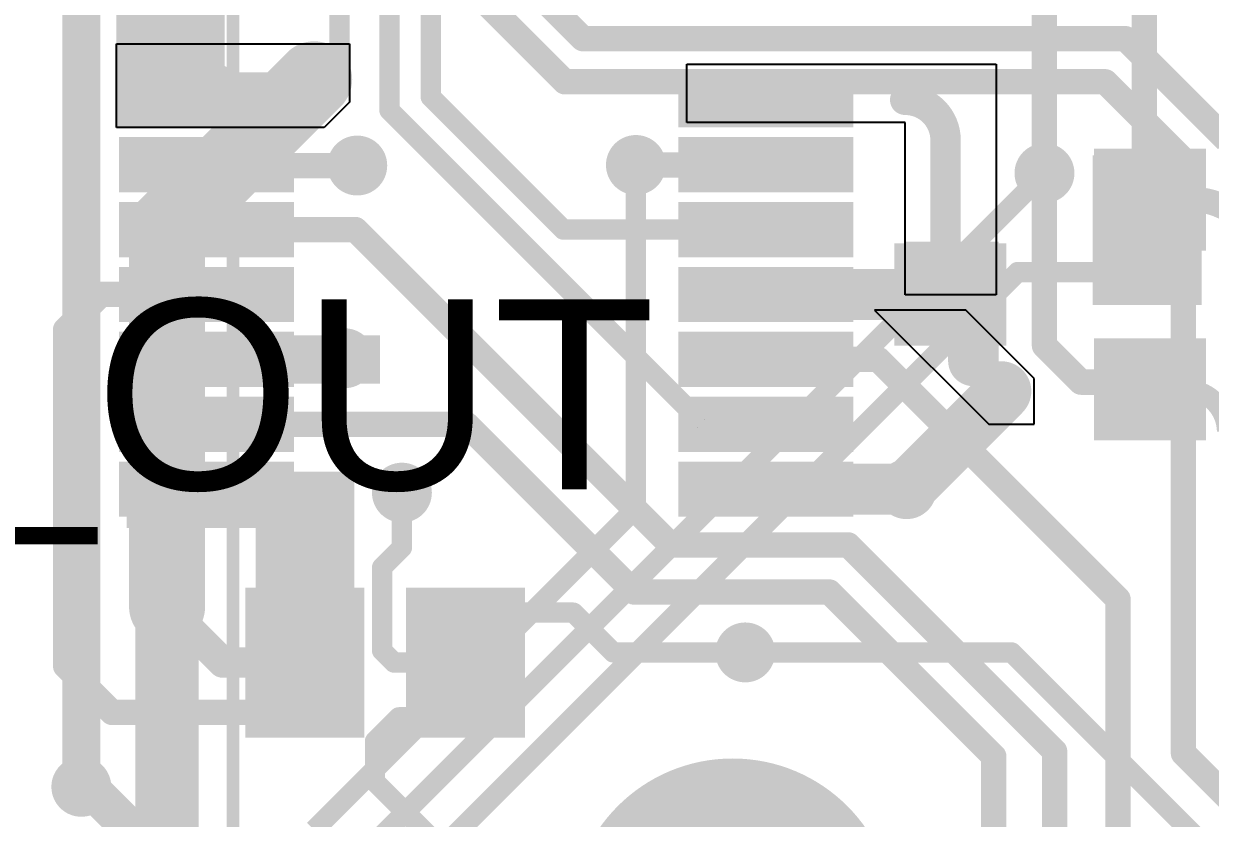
# Model space of a CAD drawing. Header units: millimetres. Extents: x -35.7 to 35.7, y -3.2 to 68.2.
# Drawn here: x -25.9 to -14.01, y 19.8 to 27.76 of the extents above; entities that cross this region are included whole.
import ezdxf

# ---------------------------------------------------------------- set-up
doc = ezdxf.new("R2010")
doc.units = ezdxf.units.MM
for name, color, linetype in [('BottomLayer', 5, 'Continuous'), ('BottomPaste', 16, 'Continuous'), ('BottomSolder', 6, 'Continuous'), ('Mechanical2', 216, 'Continuous'), ('PadHoleLayer', 156, 'Continuous'), ('TopLayer', 1, 'Continuous'), ('TopOverlay', 2, 'Continuous'), ('TopSolder', 216, 'Continuous'), ('ViaHoleLayer', 16, 'Continuous')]:
    doc.layers.add(name, color=color, linetype=linetype)
doc.styles.add('Arial', font='', dxfattribs={"height": 0.2})
doc.styles.get('Arial').set_extended_font_data('Arial')

# ---------------------------------------------------------------- blocks, each defined once
blk = doc.blocks.new('SOT_666_B_6')
at = {"layer": 'BottomLayer'}
for points in [[(-1.29999994, 0.6499986999999999), (-0.30999938, 0.6499986999999999), (-0.30999938, 0.3499993), (-1.29999994, 0.3499993)], [(0.30999938, 0.6499986999999999), (1.29999994, 0.6499986999999999), (1.29999994, 0.3499993), (0.30999938, 0.3499993)], [(-1.29999994, 0.14999716), (-0.30999938, 0.14999716), (-0.30999938, -0.15000224), (-1.29999994, -0.15000224)], [(0.30999938, 0.1499997), (1.29999994, 0.1499997), (1.29999994, -0.1499997), (0.30999938, -0.1499997)], [(-1.29999994, -0.35000184), (-0.30999938, -0.35000184), (-0.30999938, -0.65000124), (-1.29999994, -0.65000124)], [(0.30999938, -0.35000184), (1.29999994, -0.35000184), (1.29999994, -0.65000124), (0.30999938, -0.65000124)]]:
    blk.add_hatch(color=5, dxfattribs=at).paths.add_polyline_path(points)
at = {"layer": 'BottomPaste'}
for points in [[(-1.29999994, 0.6499986999999999), (-0.30999938, 0.6499986999999999), (-0.30999938, 0.3499993), (-1.29999994, 0.3499993)], [(0.30999938, 0.6499986999999999), (1.29999994, 0.6499986999999999), (1.29999994, 0.3499993), (0.30999938, 0.3499993)], [(-1.29999994, 0.14999716), (-0.30999938, 0.14999716), (-0.30999938, -0.15000224), (-1.29999994, -0.15000224)], [(0.30999938, 0.1499997), (1.29999994, 0.1499997), (1.29999994, -0.1499997), (0.30999938, -0.1499997)], [(-1.29999994, -0.35000184), (-0.30999938, -0.35000184), (-0.30999938, -0.65000124), (-1.29999994, -0.65000124)], [(0.30999938, -0.35000184), (1.29999994, -0.35000184), (1.29999994, -0.65000124), (0.30999938, -0.65000124)]]:
    blk.add_hatch(color=16, dxfattribs=at).paths.add_polyline_path(points)
at = {"layer": 'BottomSolder'}
for points in [[(-1.40159994, 0.7515987), (-0.20839938, 0.7515987), (-0.20839938, 0.2483993), (-1.40159994, 0.2483993)], [(0.20839938, 0.7515987), (1.40159994, 0.7515987), (1.40159994, 0.2483993), (0.20839938, 0.2483993)], [(-1.40159994, 0.25159716), (-0.20839938, 0.25159716), (-0.20839938, -0.25160224), (-1.40159994, -0.25160224)], [(0.20839938, 0.2515997), (1.40159994, 0.2515997), (1.40159994, -0.2515997), (0.20839938, -0.2515997)], [(-1.40159994, -0.24840184), (-0.20839938, -0.24840184), (-0.20839938, -0.75160124), (-1.40159994, -0.75160124)], [(0.20839938, -0.24840184), (1.40159994, -0.24840184), (1.40159994, -0.75160124), (0.20839938, -0.75160124)]]:
    blk.add_hatch(color=6, dxfattribs=at).paths.add_polyline_path(points)
blk = doc.blocks.new('SN74LVTH125PWR_B_22')
at = {"layer": 'BottomLayer'}
for points in [[(-3.57499666, 2.12499829), (-2.02499722, 2.12499829), (-2.02499722, 1.77499899), (-3.57499666, 1.77499899)], [(2.0250023, 2.12499829), (3.575001739999999, 2.12499829), (3.575001739999999, 1.77499899), (2.0250023, 1.77499899)], [(-3.57499666, 1.47499959), (-2.02499722, 1.47499959), (-2.02499722, 1.12500029), (-3.57499666, 1.12500029)], [(2.0250023, 1.47499705), (3.575001739999999, 1.47499705), (3.575001739999999, 1.12499775), (2.0250023, 1.12499775)], [(-3.57499666, 0.82499835), (-2.02499722, 0.82499835), (-2.02499722, 0.4749990499999999), (-3.57499666, 0.4749990499999999)], [(2.0250023, 0.82499835), (3.575001739999999, 0.82499835), (3.575001739999999, 0.4749990499999999), (2.0250023, 0.4749990499999999)], [(-3.57499666, 0.17499965), (-2.02499722, 0.17499965), (-2.02499722, -0.17499965), (-3.57499666, -0.17499965)], [(2.0250023, 0.17499711), (3.575001739999999, 0.17499711), (3.575001739999999, -0.17500219), (2.0250023, -0.17500219)], [(-3.57499666, -0.47500159), (-2.02499722, -0.47500159), (-2.02499722, -0.8250008899999999), (-3.57499666, -0.8250008899999999)], [(2.0250023, -0.47500159), (3.575001739999999, -0.47500159), (3.575001739999999, -0.8250008899999999), (2.0250023, -0.8250008899999999)], [(-3.57499666, -1.12500029), (-2.02499722, -1.12500029), (-2.02499722, -1.47499959), (-3.57499666, -1.47499959)], [(2.0250023, -1.12500283), (3.575001739999999, -1.12500283), (3.575001739999999, -1.47500213), (2.0250023, -1.47500213)], [(-3.57499666, -1.77500153), (-2.02499722, -1.77500153), (-2.02499722, -2.12500083), (-3.57499666, -2.12500083)], [(2.0250023, -1.77500153), (3.575001739999999, -1.77500153), (3.575001739999999, -2.12500083), (2.0250023, -2.12500083)]]:
    blk.add_hatch(color=5, dxfattribs=at).paths.add_polyline_path(points)
at = {"layer": 'BottomPaste'}
for points in [[(-3.57499666, 2.12499829), (-2.02499722, 2.12499829), (-2.02499722, 1.77499899), (-3.57499666, 1.77499899)], [(2.0250023, 2.12499829), (3.575001739999999, 2.12499829), (3.575001739999999, 1.77499899), (2.0250023, 1.77499899)], [(-3.57499666, 1.47499959), (-2.02499722, 1.47499959), (-2.02499722, 1.12500029), (-3.57499666, 1.12500029)], [(2.0250023, 1.47499705), (3.575001739999999, 1.47499705), (3.575001739999999, 1.12499775), (2.0250023, 1.12499775)], [(-3.57499666, 0.82499835), (-2.02499722, 0.82499835), (-2.02499722, 0.4749990499999999), (-3.57499666, 0.4749990499999999)], [(2.0250023, 0.82499835), (3.575001739999999, 0.82499835), (3.575001739999999, 0.4749990499999999), (2.0250023, 0.4749990499999999)], [(-3.57499666, 0.17499965), (-2.02499722, 0.17499965), (-2.02499722, -0.17499965), (-3.57499666, -0.17499965)], [(2.0250023, 0.17499711), (3.575001739999999, 0.17499711), (3.575001739999999, -0.17500219), (2.0250023, -0.17500219)], [(-3.57499666, -0.47500159), (-2.02499722, -0.47500159), (-2.02499722, -0.8250008899999999), (-3.57499666, -0.8250008899999999)], [(2.0250023, -0.47500159), (3.575001739999999, -0.47500159), (3.575001739999999, -0.8250008899999999), (2.0250023, -0.8250008899999999)], [(-3.57499666, -1.12500029), (-2.02499722, -1.12500029), (-2.02499722, -1.47499959), (-3.57499666, -1.47499959)], [(2.0250023, -1.12500283), (3.575001739999999, -1.12500283), (3.575001739999999, -1.47500213), (2.0250023, -1.47500213)], [(-3.57499666, -1.77500153), (-2.02499722, -1.77500153), (-2.02499722, -2.12500083), (-3.57499666, -2.12500083)], [(2.0250023, -1.77500153), (3.575001739999999, -1.77500153), (3.575001739999999, -2.12500083), (2.0250023, -2.12500083)]]:
    blk.add_hatch(color=16, dxfattribs=at).paths.add_polyline_path(points)
at = {"layer": 'BottomSolder'}
for points in [[(-3.67659666, 2.22659829), (-1.92339722, 2.22659829), (-1.92339722, 1.67339899), (-3.67659666, 1.67339899)], [(1.9234023, 2.22659829), (3.67660174, 2.22659829), (3.67660174, 1.67339899), (1.9234023, 1.67339899)], [(-3.67659666, 1.57659959), (-1.92339722, 1.57659959), (-1.92339722, 1.02340029), (-3.67659666, 1.02340029)], [(1.9234023, 1.57659705), (3.67660174, 1.57659705), (3.67660174, 1.02339775), (1.9234023, 1.02339775)], [(-3.67659666, 0.9265983499999999), (-1.92339722, 0.9265983499999999), (-1.92339722, 0.37339905), (-3.67659666, 0.37339905)], [(1.9234023, 0.9265983499999999), (3.67660174, 0.9265983499999999), (3.67660174, 0.37339905), (1.9234023, 0.37339905)], [(-3.67659666, 0.27659965), (-1.92339722, 0.27659965), (-1.92339722, -0.27659965), (-3.67659666, -0.27659965)], [(1.9234023, 0.27659711), (3.67660174, 0.27659711), (3.67660174, -0.27660219), (1.9234023, -0.27660219)], [(-3.67659666, -0.3734015899999999), (-1.92339722, -0.3734015899999999), (-1.92339722, -0.92660089), (-3.67659666, -0.92660089)], [(1.9234023, -0.3734015899999999), (3.67660174, -0.3734015899999999), (3.67660174, -0.92660089), (1.9234023, -0.92660089)], [(-3.67659666, -1.02340029), (-1.92339722, -1.02340029), (-1.92339722, -1.57659959), (-3.67659666, -1.57659959)], [(1.9234023, -1.02340283), (3.67660174, -1.02340283), (3.67660174, -1.57660213), (1.9234023, -1.57660213)], [(-3.67659666, -1.67340153), (-1.92339722, -1.67340153), (-1.92339722, -2.22660083), (-3.67659666, -2.22660083)], [(1.9234023, -1.67340153), (3.67660174, -1.67340153), (3.67660174, -2.22660083), (1.9234023, -2.22660083)]]:
    blk.add_hatch(color=6, dxfattribs=at).paths.add_polyline_path(points)
blk = doc.blocks.new('SOT_23_B_23')
at = {"layer": 'BottomLayer'}
for points in [[(-1.36000109, 1.46000089), (-0.54000019, 1.46000089), (-0.54000019, 0.54000019), (-1.36000109, 0.54000019)], [(0.54000019, 1.46000089), (1.36000109, 1.46000089), (1.36000109, 0.54000019), (0.54000019, 0.54000019)], [(-0.41000045, -0.54000019), (0.41000045, -0.54000019), (0.41000045, -1.46000089), (-0.41000045, -1.46000089)]]:
    blk.add_hatch(color=5, dxfattribs=at).paths.add_polyline_path(points)
at = {"layer": 'BottomPaste'}
for points in [[(-1.36000109, 1.46000089), (-0.54000019, 1.46000089), (-0.54000019, 0.54000019), (-1.36000109, 0.54000019)], [(0.54000019, 1.46000089), (1.36000109, 1.46000089), (1.36000109, 0.54000019), (0.54000019, 0.54000019)], [(-0.41000045, -0.54000019), (0.41000045, -0.54000019), (0.41000045, -1.46000089), (-0.41000045, -1.46000089)]]:
    blk.add_hatch(color=16, dxfattribs=at).paths.add_polyline_path(points)
at = {"layer": 'BottomSolder'}
for points in [[(-1.46160109, 1.56160089), (-0.43840019, 1.56160089), (-0.43840019, 0.43840019), (-1.46160109, 0.43840019)], [(0.43840019, 1.56160089), (1.46160109, 1.56160089), (1.46160109, 0.43840019), (0.43840019, 0.43840019)], [(-0.51160045, -0.43840019), (0.51160045, -0.43840019), (0.51160045, -1.56160089), (-0.51160045, -1.56160089)]]:
    blk.add_hatch(color=6, dxfattribs=at).paths.add_polyline_path(points)
blk = doc.blocks.new('0855115001_55')
at = {"layer": 'PadHoleLayer'}
h = blk.add_hatch(color=156, dxfattribs=at)
edge = h.paths.add_edge_path()
edge.add_arc((5.715, -4.444999999999999), 1.62500056, 0, 360)
at = {"layer": 'TopOverlay', "const_width": 0.127}
blk.add_lwpolyline([(7.6454, -9.448799999999999), (-7.670799999999999, -9.448799999999999)], dxfattribs=at)

msp = doc.modelspace()

# ---------------------------------------------------------------- hatches: boundary and pattern name
at = {"layer": 'BottomLayer'}
for points in [[(-23.88401624, 26.72299202), (-23.88401624, 28.65119746), (-24.9682, 28.65119746), (-24.9682, 26.72299202)], [(-15.1892, 24.9428), (-14.097, 24.9428), (-14.097, 26.4414), (-15.1892, 26.4414)], [(-17.0688, 24.638), (-16.129, 24.638), (-16.129, 25.5778), (-17.0688, 25.5778)], [(-24.8666, 24.1554), (-22.3266, 24.1554), (-22.3266, 24.638), (-24.8666, 24.638)], [(-24.8666, 22.7076), (-22.58580192, 22.7076), (-22.58580192, 23.2732072), (-24.8666, 23.2732072)], [(-23.5712, 21.71140184), (-22.58580192, 21.71140184), (-22.58580192, 23.2732072), (-23.5712, 23.2732072)], [(-20.97579498, 21.0114007), (-22.03978574, 21.0114007), (-22.03978574, 20.67560254), (-20.97579498, 20.67560254)]]:
    msp.add_hatch(color=5, dxfattribs=at).paths.add_polyline_path(points)
h = msp.add_hatch(color=5, dxfattribs=at)
edge = h.paths.add_edge_path()
edge.add_arc((-22.987, 27.2034), 0.2999994, 0, 360)
h = msp.add_hatch(color=5, dxfattribs=at)
edge = h.paths.add_edge_path()
edge.add_arc((-22.5552, 26.3398), 0.2999994, 0, 360)
h = msp.add_hatch(color=5, dxfattribs=at)
edge = h.paths.add_edge_path()
edge.add_arc((-19.76413116, 26.34527624), 0.2999994, 0, 360)
h = msp.add_hatch(color=5, dxfattribs=at)
edge = h.paths.add_edge_path()
edge.add_arc((-15.6718, 26.2636), 0.2999994, 0, 360)
h = msp.add_hatch(color=5, dxfattribs=at)
edge = h.paths.add_edge_path()
edge.add_arc((-14.8844, 25.273), 0.2999994, 0, 360)
h = msp.add_hatch(color=5, dxfattribs=at)
edge = h.paths.add_edge_path()
edge.add_arc((-22.6822, 24.4094), 0.2999994, 0, 360)
h = msp.add_hatch(color=5, dxfattribs=at)
edge = h.paths.add_edge_path()
edge.add_arc((-16.1036, 24.0792), 0.2999994, 0, 360)
h = msp.add_hatch(color=5, dxfattribs=at)
edge = h.paths.add_edge_path()
edge.add_arc((-22.10799998, 23.0632), 0.2999994, 0, 360)
h = msp.add_hatch(color=5, dxfattribs=at)
edge = h.paths.add_edge_path()
edge.add_arc((-17.05250336, 23.09820882), 0.2999994, 0, 360)
h = msp.add_hatch(color=5, dxfattribs=at)
edge = h.paths.add_edge_path()
edge.add_arc((-24.4602, 21.9202), 0.2999994, 0, 360)
h = msp.add_hatch(color=5, dxfattribs=at)
edge = h.paths.add_edge_path()
edge.add_arc((-18.669, 21.463), 0.2999994, 0, 360)
h = msp.add_hatch(color=5, dxfattribs=at)
edge = h.paths.add_edge_path()
edge.add_arc((-25.3189994, 20.1168), 0.2999994, 0, 360)
at = {"layer": 'BottomSolder'}
h = msp.add_hatch(color=6, dxfattribs=at)
edge = h.paths.add_edge_path()
edge.add_arc((-22.987, 27.2034), 0.1499997, 0, 360)
h = msp.add_hatch(color=6, dxfattribs=at)
edge = h.paths.add_edge_path()
edge.add_arc((-22.5552, 26.3398), 0.1499997, 0, 360)
h = msp.add_hatch(color=6, dxfattribs=at)
edge = h.paths.add_edge_path()
edge.add_arc((-19.76413116, 26.34527624), 0.1499997, 0, 360)
h = msp.add_hatch(color=6, dxfattribs=at)
edge = h.paths.add_edge_path()
edge.add_arc((-15.6718, 26.2636), 0.1499997, 0, 360)
h = msp.add_hatch(color=6, dxfattribs=at)
edge = h.paths.add_edge_path()
edge.add_arc((-14.8844, 25.273), 0.1499997, 0, 360)
h = msp.add_hatch(color=6, dxfattribs=at)
edge = h.paths.add_edge_path()
edge.add_arc((-22.6822, 24.4094), 0.1499997, 0, 360)
h = msp.add_hatch(color=6, dxfattribs=at)
edge = h.paths.add_edge_path()
edge.add_arc((-16.1036, 24.0792), 0.1499997, 0, 360)
h = msp.add_hatch(color=6, dxfattribs=at)
edge = h.paths.add_edge_path()
edge.add_arc((-22.10799998, 23.0632), 0.1499997, 0, 360)
h = msp.add_hatch(color=6, dxfattribs=at)
edge = h.paths.add_edge_path()
edge.add_arc((-17.05250336, 23.09820882), 0.1499997, 0, 360)
h = msp.add_hatch(color=6, dxfattribs=at)
edge = h.paths.add_edge_path()
edge.add_arc((-24.4602, 21.9202), 0.1499997, 0, 360)
h = msp.add_hatch(color=6, dxfattribs=at)
edge = h.paths.add_edge_path()
edge.add_arc((-18.669, 21.463), 0.1499997, 0, 360)
h = msp.add_hatch(color=6, dxfattribs=at)
edge = h.paths.add_edge_path()
edge.add_arc((-25.3189994, 20.1168), 0.1499997, 0, 360)
at = {"layer": 'TopLayer'}
h = msp.add_hatch(color=1, dxfattribs=at)
edge = h.paths.add_edge_path()
edge.add_arc((-22.987, 27.2034), 0.2999994, 0, 360)
h = msp.add_hatch(color=1, dxfattribs=at)
edge = h.paths.add_edge_path()
edge.add_arc((-22.5552, 26.3398), 0.2999994, 0, 360)
h = msp.add_hatch(color=1, dxfattribs=at)
edge = h.paths.add_edge_path()
edge.add_arc((-19.76413116, 26.34527624), 0.2999994, 0, 360)
h = msp.add_hatch(color=1, dxfattribs=at)
edge = h.paths.add_edge_path()
edge.add_arc((-15.6718, 26.2636), 0.2999994, 0, 360)
h = msp.add_hatch(color=1, dxfattribs=at)
edge = h.paths.add_edge_path()
edge.add_arc((-14.8844, 25.273), 0.2999994, 0, 360)
h = msp.add_hatch(color=1, dxfattribs=at)
edge = h.paths.add_edge_path()
edge.add_arc((-22.6822, 24.4094), 0.2999994, 0, 360)
h = msp.add_hatch(color=1, dxfattribs=at)
edge = h.paths.add_edge_path()
edge.add_arc((-16.1036, 24.0792), 0.2999994, 0, 360)
h = msp.add_hatch(color=1, dxfattribs=at)
edge = h.paths.add_edge_path()
edge.add_arc((-22.10799998, 23.0632), 0.2999994, 0, 360)
h = msp.add_hatch(color=1, dxfattribs=at)
edge = h.paths.add_edge_path()
edge.add_arc((-17.05250336, 23.09820882), 0.2999994, 0, 360)
h = msp.add_hatch(color=1, dxfattribs=at)
edge = h.paths.add_edge_path()
edge.add_arc((-24.4602, 21.9202), 0.2999994, 0, 360)
h = msp.add_hatch(color=1, dxfattribs=at)
edge = h.paths.add_edge_path()
edge.add_arc((-18.669, 21.463), 0.2999994, 0, 360)
h = msp.add_hatch(color=1, dxfattribs=at)
edge = h.paths.add_edge_path()
edge.add_arc((-25.3189994, 20.1168), 0.2999994, 0, 360)
at = {"layer": 'TopSolder'}
h = msp.add_hatch(color=216, dxfattribs=at)
edge = h.paths.add_edge_path()
edge.add_arc((-22.987, 27.2034), 0.1499997, 0, 360)
h = msp.add_hatch(color=216, dxfattribs=at)
edge = h.paths.add_edge_path()
edge.add_arc((-22.5552, 26.3398), 0.1499997, 0, 360)
h = msp.add_hatch(color=216, dxfattribs=at)
edge = h.paths.add_edge_path()
edge.add_arc((-19.76413116, 26.34527624), 0.1499997, 0, 360)
h = msp.add_hatch(color=216, dxfattribs=at)
edge = h.paths.add_edge_path()
edge.add_arc((-15.6718, 26.2636), 0.1499997, 0, 360)
h = msp.add_hatch(color=216, dxfattribs=at)
edge = h.paths.add_edge_path()
edge.add_arc((-14.8844, 25.273), 0.1499997, 0, 360)
h = msp.add_hatch(color=216, dxfattribs=at)
edge = h.paths.add_edge_path()
edge.add_arc((-22.6822, 24.4094), 0.1499997, 0, 360)
h = msp.add_hatch(color=216, dxfattribs=at)
edge = h.paths.add_edge_path()
edge.add_arc((-16.1036, 24.0792), 0.1499997, 0, 360)
h = msp.add_hatch(color=216, dxfattribs=at)
edge = h.paths.add_edge_path()
edge.add_arc((-22.10799998, 23.0632), 0.1499997, 0, 360)
h = msp.add_hatch(color=216, dxfattribs=at)
edge = h.paths.add_edge_path()
edge.add_arc((-17.05250336, 23.09820882), 0.1499997, 0, 360)
h = msp.add_hatch(color=216, dxfattribs=at)
edge = h.paths.add_edge_path()
edge.add_arc((-24.4602, 21.9202), 0.1499997, 0, 360)
h = msp.add_hatch(color=216, dxfattribs=at)
edge = h.paths.add_edge_path()
edge.add_arc((-18.669, 21.463), 0.1499997, 0, 360)
h = msp.add_hatch(color=216, dxfattribs=at)
edge = h.paths.add_edge_path()
edge.add_arc((-25.3189994, 20.1168), 0.1499997, 0, 360)
at = {"layer": 'ViaHoleLayer'}
h = msp.add_hatch(color=16, dxfattribs=at)
edge = h.paths.add_edge_path()
edge.add_arc((-22.987, 27.2034), 0.1499997, 0, 360)
h = msp.add_hatch(color=16, dxfattribs=at)
edge = h.paths.add_edge_path()
edge.add_arc((-22.5552, 26.3398), 0.1499997, 0, 360)
h = msp.add_hatch(color=16, dxfattribs=at)
edge = h.paths.add_edge_path()
edge.add_arc((-19.76413116, 26.34527624), 0.1499997, 0, 360)
h = msp.add_hatch(color=16, dxfattribs=at)
edge = h.paths.add_edge_path()
edge.add_arc((-15.6718, 26.2636), 0.1499997, 0, 360)
h = msp.add_hatch(color=16, dxfattribs=at)
edge = h.paths.add_edge_path()
edge.add_arc((-14.8844, 25.273), 0.1499997, 0, 360)
h = msp.add_hatch(color=16, dxfattribs=at)
edge = h.paths.add_edge_path()
edge.add_arc((-22.6822, 24.4094), 0.1499997, 0, 360)
h = msp.add_hatch(color=16, dxfattribs=at)
edge = h.paths.add_edge_path()
edge.add_arc((-16.1036, 24.0792), 0.1499997, 0, 360)
h = msp.add_hatch(color=16, dxfattribs=at)
edge = h.paths.add_edge_path()
edge.add_arc((-22.10799998, 23.0632), 0.1499997, 0, 360)
h = msp.add_hatch(color=16, dxfattribs=at)
edge = h.paths.add_edge_path()
edge.add_arc((-17.05250336, 23.09820882), 0.1499997, 0, 360)
h = msp.add_hatch(color=16, dxfattribs=at)
edge = h.paths.add_edge_path()
edge.add_arc((-24.4602, 21.9202), 0.1499997, 0, 360)
h = msp.add_hatch(color=16, dxfattribs=at)
edge = h.paths.add_edge_path()
edge.add_arc((-18.669, 21.463), 0.1499997, 0, 360)
h = msp.add_hatch(color=16, dxfattribs=at)
edge = h.paths.add_edge_path()
edge.add_arc((-25.3189994, 20.1168), 0.1499997, 0, 360)

# ---------------------------------------------------------------- linework, layer by layer
at = {"layer": 'BottomLayer'}
for p, q in [((-24.9682, 27.4574), (-24.9682, 27.559)), ((-24.9682, 27.559), (-22.6314, 27.559)), ((-24.9682, 26.7208), (-24.9682, 27.4574)), ((-22.6314, 27.559), (-22.6314, 26.9748)), ((-19.2532, 26.7716), (-19.2532, 27.3558)), ((-19.2532, 27.3558), (-16.1544, 27.3558)), ((-16.1544, 27.3558), (-16.1544, 25.04439746)), ((-22.6314, 26.9748), (-22.88540254, 26.72079746)), ((-17.0688, 26.7716), (-19.2532, 26.7716)), ((-17.0688, 25.04439746), (-17.0688, 26.7716)), ((-22.88540254, 26.72079746), (-24.9682, 26.7208)), ((-16.1544, 25.04439746), (-17.0688, 25.04439746)), ((-16.45919492, 24.89199746), (-17.37360254, 24.892)), ((-17.37360254, 24.892), (-16.23060254, 23.749)), ((-15.77340762, 24.2062), (-16.45919492, 24.89199746)), ((-15.7734, 23.749), (-15.77340762, 24.2062)), ((-16.23060254, 23.749), (-15.7734, 23.749))]:
    msp.add_line(p, q, dxfattribs=at)
for points, const_width in [([(-14.67099936, 26.0553581), (-14.67099936, 37.98899946)], 0.254), ([(-15.6718, 26.2636), (-15.6718, 36.11879999999999)], 0.254), ([(-21.8186, 27.0256), (-21.8186, 29.06556798)], 0.2032), ([(-22.733, 27.178), (-22.733, 28.37960034)], 0.2032), ([(-22.233001, 26.89391116), (-22.233001, 28.37960034)], 0.2032), ([(-23.99140744, 27.07080946), (-23.9858169, 27.0764)], 0.5588), ([(-24.06400826, 26.99820864), (-23.99140744, 27.07080946)], 0.3048), ([(-21.8186, 27.0256), (-20.4912087, 25.6982087)], 0.2032), ([(-22.233001, 26.89391116), (-19.10376418, 23.76467434)], 0.2032), ([(-16.6624, 25.4254), (-16.6624, 26.5938)], 0.3048), ([(-18.56201012, 26.39620832), (-18.5140092, 26.3482074)], 0.254), ([(-24.05559832, 26.3398), (-22.5552, 26.3398)], 0.254), ([(-19.7612, 26.34540832), (-18.56201012, 26.34540832)], 0.254), ([(-15.6718, 24.53565324), (-15.6718, 26.2636)], 0.254), ([(-14.67099936, 26.0553581), (-14.61384936, 25.9982081)], 0.254), ([(-14.7066, 25.90545746), (-14.61384936, 25.9982081)], 0.2032), ([(-14.61384936, 25.9982081), (-14.1872081, 25.9982081)], 0.254), ([(-14.7066, 25.273), (-14.7066, 25.90545746)], 0.2032), ([(-24.06400826, 25.6982087), (-22.57400616, 25.6982087)], 0.254), ([(-22.57400616, 25.6982087), (-19.41520628, 22.53940882)], 0.254), ([(-20.4912087, 25.6982087), (-18.4640093, 25.6982087)], 0.2032), ([(-16.6624, 25.4254), (-16.5989, 25.3619)], 0.2032), ([(-16.69284952, 25.12720654), (-16.63622022, 25.07057978)], 0.508), ([(-16.65859254, 25.04820746), (-16.63622022, 25.07057978)], 0.508), ([(-16.63622022, 25.07057978), (-16.5989, 25.1079)], 0.508), ([(-16.63622022, 25.07057978), (-16.61385044, 25.04820746)], 0.508), ([(-18.4640093, 25.04820746), (-16.65859254, 25.04820746)], 0.508), ([(-16.5989, 25.04820746), (-16.46300746, 25.04820746)], 0.508), ([(-16.46300746, 25.04820746), (-16.383, 24.9682)], 0.508), ([(-16.383, 24.38349454), (-16.383, 24.9682)], 0.508), ([(-25.4762, 24.69600598), (-25.12399598, 25.04821)], 0.254), ([(-25.12399598, 25.04821), (-24.06400826, 25.04821)], 0.254), ([(-25.4762, 21.32771452), (-25.4762, 24.69600598)], 0.254), ([(-15.6718, 24.53565324), (-15.30606032, 24.16991356)], 0.254), ([(-23.9268, 24.3967), (-23.92045, 24.40305)], 0.254), ([(-23.92045, 24.40305), (-22.67585, 24.40305)], 0.254), ([(-22.67585, 24.40305), (-22.6568, 24.384)], 0.254), ([(-22.6568, 24.384), (-22.5552, 24.384)], 0.254), ([(-22.5552, 24.384), (-22.5425, 24.3967)], 0.254), ([(-18.4640093, 24.39820876), (-17.33700622, 24.39820876)], 0.254), ([(-17.33700622, 24.39820876), (-14.9352, 21.99640254)], 0.254), ([(-16.1036, 24.0792), (-16.1036, 24.10409454)], 0.508), ([(-15.30606032, 24.16991356), (-14.6855561, 24.16991356)], 0.254), ([(-14.6855561, 24.16991356), (-14.63986404, 24.1242215)], 0.254), ([(-14.63986404, 24.1242215), (-14.61384936, 24.09820682)], 0.254), ([(-14.63986404, 24.1242215), (-14.2944215, 24.1242215)], 0.2032), ([(-14.2944215, 24.1242215), (-14.26840682, 24.09820682)], 0.2032), ([(-24.06400826, 23.74821006), (-21.46220752, 23.74821006)], 0.254), ([(-21.46220752, 23.74821006), (-19.78179686, 22.0677994)], 0.254), ([(-19.10376418, 23.76467434), (-19.1037083, 23.76461846)], 0.2032), ([(-19.0640081, 23.74820752), (-18.4640093, 23.74820752)], 0.2032), ([(-18.4640093, 23.09820882), (-17.05250336, 23.09820882)], 0.508), ([(-22.10799998, 22.51221304), (-22.10799998, 23.0632)], 0.2032), ([(-22.30639938, 22.31381364), (-22.10799998, 22.51221304)], 0.2032), ([(-19.41520628, 22.53940882), (-17.63720882, 22.53940882)], 0.254), ([(-17.63720882, 22.53940882), (-15.5702, 20.4724)], 0.254), ([(-22.30639938, 21.48043456), (-22.30639938, 22.31381364)], 0.2032), ([(-19.78179686, 22.0677994), (-17.8259994, 22.0677994)], 0.254), ([(-17.8259994, 22.0677994), (-16.1798, 20.4216)], 0.254), ([(-14.9352, 16.3751006), (-14.9352, 21.99640254)], 0.254), ([(-24.4602, 21.9202), (-23.9014, 21.3614)], 0.3048), ([(-21.47080034, 21.86140154), (-20.39007098, 21.86140154)], 0.2032), ([(-20.39007098, 21.86140154), (-19.99166944, 21.463)], 0.2032), ([(-23.9014, 21.3614), (-23.08079966, 21.3614)], 0.3048), ([(-22.30639938, 21.48043456), (-22.18736736, 21.36140254)], 0.2032), ([(-19.99166944, 21.463), (-18.669, 21.463)], 0.2032), ([(-25.4762, 21.32771452), (-25.00988648, 20.861401)], 0.254), ([(-22.18736736, 21.36140254), (-21.47080034, 21.36140254)], 0.2032), ([(-25.00988648, 20.861401), (-23.08079966, 20.861401)], 0.254), ([(-21.51920004, 20.8130013), (-21.47080034, 20.861401)], 0.2032), ([(-22.3774, 20.574), (-22.1383987, 20.8130013)], 0.2032), ([(-22.1383987, 20.8130013), (-21.51920004, 20.8130013)], 0.2032), ([(-22.3774, 20.16760254), (-22.3774, 20.574)], 0.2032), ([(-15.5702, 16.764), (-15.5702, 20.4724)], 0.254), ([(-16.1798, 17.2623988), (-16.1798, 20.4216)], 0.254), ([(-22.3774, 20.16760254), (-21.0614006, 18.85160314)], 0.2032), ([(-25.1381006, 20.0073006), (-24.3586, 19.2278)], 0.3809999999999999)]:
    msp.add_lwpolyline(points, dxfattribs=dict(at, const_width=const_width))
for points, const_width in [([(-24.13110744, 27.07080946, 1), (-23.85170744, 27.07080946, 1)], 0.2794), ([(-24.1255169, 27.0764, 1), (-23.8461169, 27.0764, 1)], 0.2794), ([(-24.06760744, 27.07080946, 1), (-23.91520744, 27.07080946, 1)], 0.1524), ([(-22.7838, 27.178, 1), (-22.6822, 27.178, 1)], 0.1016), ([(-24.14020826, 26.99820864, 1), (-23.98780826, 26.99820864, 1)], 0.1524), ([(-21.8694, 27.0256, 1), (-21.7678, 27.0256, 1)], 0.1016), ([(-21.8694, 27.0256, 1), (-21.7678, 27.0256, 1)], 0.1016), ([(-17.14300864, 26.99820864, 1), (-16.99060864, 26.99820864, 1)], 0.1524), ([(-22.283801, 26.89391116, 1), (-22.182201, 26.89391116, 1)], 0.1016), ([(-22.283801, 26.89391116, 1), (-22.182201, 26.89391116, 1)], 0.1016), ([(-16.7386, 26.5938, 1), (-16.5862, 26.5938, 1)], 0.1524), ([(-16.7386, 26.5938, 1), (-16.5862, 26.5938, 1)], 0.1524), ([(-18.62551012, 26.39620832, 1), (-18.49851012, 26.39620832, 1)], 0.127), ([(-24.11909832, 26.3398, 1), (-23.99209832, 26.3398, 1)], 0.127), ([(-22.6187, 26.3398, 1), (-22.4917, 26.3398, 1)], 0.127), ([(-19.8247, 26.34540832, 1), (-19.6977, 26.34540832, 1)], 0.127), ([(-18.62551012, 26.34540832, 1), (-18.49851012, 26.34540832, 1)], 0.127), ([(-18.5775092, 26.3482074, 1), (-18.4505092, 26.3482074, 1)], 0.127), ([(-15.7353, 26.2636, 1), (-15.6083, 26.2636, 1)], 0.127), ([(-15.7353, 26.2636, 1), (-15.6083, 26.2636, 1)], 0.127), ([(-14.73449936, 26.0553581, 1), (-14.60749936, 26.0553581, 1)], 0.127), ([(-14.73449936, 26.0553581, 1), (-14.60749936, 26.0553581, 1)], 0.127), ([(-14.67734936, 25.9982081, 1), (-14.55034936, 25.9982081, 1)], 0.127), ([(-14.67734936, 25.9982081, 1), (-14.55034936, 25.9982081, 1)], 0.127), ([(-14.66464936, 25.9982081, 1), (-14.56304936, 25.9982081, 1)], 0.1016), ([(-14.2507081, 25.9982081, 1), (-14.1237081, 25.9982081, 1)], 0.127), ([(-14.2507081, 25.9982081, 1), (-14.1237081, 25.9982081, 1)], 0.127), ([(-14.7574, 25.90545746, 1), (-14.6558, 25.90545746, 1)], 0.1016), ([(-14.7574, 25.90545746, 1), (-14.6558, 25.90545746, 1)], 0.1016), ([(-24.12750826, 25.6982087, 1), (-24.00050826, 25.6982087, 1)], 0.127), ([(-22.63750616, 25.6982087, 1), (-22.51050616, 25.6982087, 1)], 0.127), ([(-22.63750616, 25.6982087, 1), (-22.51050616, 25.6982087, 1)], 0.127), ([(-20.5420087, 25.6982087, 1), (-20.4404087, 25.6982087, 1)], 0.1016), ([(-20.5420087, 25.6982087, 1), (-20.4404087, 25.6982087, 1)], 0.1016), ([(-18.5148093, 25.6982087, 1), (-18.4132093, 25.6982087, 1)], 0.1016), ([(-16.7386, 25.4254, 1), (-16.5862, 25.4254, 1)], 0.1524), ([(-16.7132, 25.4254, 1), (-16.6116, 25.4254, 1)], 0.1016), ([(-16.6497, 25.3619, 1), (-16.5481, 25.3619, 1)], 0.1016), ([(-16.81984952, 25.12720654, 1), (-16.56584952, 25.12720654, 1)], 0.254), ([(-16.76322022, 25.07057978, 1), (-16.50922022, 25.07057978, 1)], 0.254), ([(-16.76322022, 25.07057978, 1), (-16.50922022, 25.07057978, 1)], 0.254), ([(-16.76322022, 25.07057978, 1), (-16.50922022, 25.07057978, 1)], 0.254), ([(-16.76322022, 25.07057978, 1), (-16.50922022, 25.07057978, 1)], 0.254), ([(-16.7259, 25.1079, 1), (-16.4719, 25.1079, 1)], 0.254), ([(-14.7574, 25.273, 1), (-14.6558, 25.273, 1)], 0.1016), ([(-18.5910093, 25.04820746, 1), (-18.3370093, 25.04820746, 1)], 0.254), ([(-16.78559254, 25.04820746, 1), (-16.53159254, 25.04820746, 1)], 0.254), ([(-16.78559254, 25.04820746, 1), (-16.53159254, 25.04820746, 1)], 0.254), ([(-16.74085044, 25.04820746, 1), (-16.48685044, 25.04820746, 1)], 0.254), ([(-16.7259, 25.04820746, 1), (-16.4719, 25.04820746, 1)], 0.254), ([(-16.59000746, 25.04820746, 1), (-16.33600746, 25.04820746, 1)], 0.254), ([(-16.59000746, 25.04820746, 1), (-16.33600746, 25.04820746, 1)], 0.254), ([(-16.51, 24.9682, 1), (-16.256, 24.9682, 1)], 0.254), ([(-16.51, 24.9682, 1), (-16.256, 24.9682, 1)], 0.254), ([(-25.18749598, 25.04821, 1), (-25.06049598, 25.04821, 1)], 0.127), ([(-25.18749598, 25.04821, 1), (-25.06049598, 25.04821, 1)], 0.127), ([(-24.12750826, 25.04821, 1), (-24.00050826, 25.04821, 1)], 0.127), ([(-25.5397, 24.69600598, 1), (-25.4127, 24.69600598, 1)], 0.127), ([(-25.5397, 24.69600598, 1), (-25.4127, 24.69600598, 1)], 0.127), ([(-16.51, 24.38349454, 1), (-16.256, 24.38349454, 1)], 0.254), ([(-15.7353, 24.53565324, 1), (-15.6083, 24.53565324, 1)], 0.127), ([(-15.7353, 24.53565324, 1), (-15.6083, 24.53565324, 1)], 0.127), ([(-23.9903, 24.3967, 1), (-23.8633, 24.3967, 1)], 0.127), ([(-23.98395, 24.40305, 1), (-23.85695, 24.40305, 1)], 0.127), ([(-23.98395, 24.40305, 1), (-23.85695, 24.40305, 1)], 0.127), ([(-22.73935, 24.40305, 1), (-22.61235, 24.40305, 1)], 0.127), ([(-22.73935, 24.40305, 1), (-22.61235, 24.40305, 1)], 0.127), ([(-22.7203, 24.384, 1), (-22.5933, 24.384, 1)], 0.127), ([(-22.7203, 24.384, 1), (-22.5933, 24.384, 1)], 0.127), ([(-22.6187, 24.384, 1), (-22.4917, 24.384, 1)], 0.127), ([(-22.6187, 24.384, 1), (-22.4917, 24.384, 1)], 0.127), ([(-22.606, 24.3967, 1), (-22.479, 24.3967, 1)], 0.127), ([(-18.5275093, 24.39820876, 1), (-18.4005093, 24.39820876, 1)], 0.127), ([(-17.40050622, 24.39820876, 1), (-17.27350622, 24.39820876, 1)], 0.127), ([(-17.40050622, 24.39820876, 1), (-17.27350622, 24.39820876, 1)], 0.127), ([(-16.2306, 24.10409454, 1), (-15.9766, 24.10409454, 1)], 0.254), ([(-16.2306, 24.0792, 1), (-15.9766, 24.0792, 1)], 0.254), ([(-15.36956032, 24.16991356, 1), (-15.24256032, 24.16991356, 1)], 0.127), ([(-15.36956032, 24.16991356, 1), (-15.24256032, 24.16991356, 1)], 0.127), ([(-14.7490561, 24.16991356, 1), (-14.6220561, 24.16991356, 1)], 0.127), ([(-14.7490561, 24.16991356, 1), (-14.6220561, 24.16991356, 1)], 0.127), ([(-14.70336404, 24.1242215, 1), (-14.57636404, 24.1242215, 1)], 0.127), ([(-14.70336404, 24.1242215, 1), (-14.57636404, 24.1242215, 1)], 0.127), ([(-14.69066404, 24.1242215, 1), (-14.58906404, 24.1242215, 1)], 0.1016), ([(-14.67734936, 24.09820682, 1), (-14.55034936, 24.09820682, 1)], 0.127), ([(-14.3452215, 24.1242215, 1), (-14.2436215, 24.1242215, 1)], 0.1016), ([(-14.3452215, 24.1242215, 1), (-14.2436215, 24.1242215, 1)], 0.1016), ([(-14.31920682, 24.09820682, 1), (-14.21760682, 24.09820682, 1)], 0.1016), ([(-14.31920682, 24.09820682, 1), (-14.21760682, 24.09820682, 1)], 0.1016), ([(-24.12750826, 23.74821006, 1), (-24.00050826, 23.74821006, 1)], 0.127), ([(-21.52570752, 23.74821006, 1), (-21.39870752, 23.74821006, 1)], 0.127), ([(-21.52570752, 23.74821006, 1), (-21.39870752, 23.74821006, 1)], 0.127), ([(-19.15456672, 23.76467434, 1), (-19.05296672, 23.76467434, 1)], 0.1016), ([(-19.15456418, 23.76467434, 1), (-19.05296418, 23.76467434, 1)], 0.1016), ([(-19.15456418, 23.76467434, 1), (-19.05296418, 23.76467434, 1)], 0.1016), ([(-19.1545083, 23.76461846, 1), (-19.0529083, 23.76461846, 1)], 0.1016), ([(-19.1545083, 23.76461846, 1), (-19.0529083, 23.76461846, 1)], 0.1016), ([(-19.1545083, 23.76461846, 1), (-19.0529083, 23.76461846, 1)], 0.1016), ([(-19.1148081, 23.74820752, 1), (-19.0132081, 23.74820752, 1)], 0.1016), ([(-19.1148081, 23.74820752, 1), (-19.0132081, 23.74820752, 1)], 0.1016), ([(-18.5148093, 23.74820752, 1), (-18.4132093, 23.74820752, 1)], 0.1016), ([(-18.5910093, 23.09820882, 1), (-18.3370093, 23.09820882, 1)], 0.254), ([(-17.17950336, 23.09820882, 1), (-16.92550336, 23.09820882, 1)], 0.254), ([(-22.15879998, 23.0632, 1), (-22.05719998, 23.0632, 1)], 0.1016), ([(-22.15879998, 22.51221304, 1), (-22.05719998, 22.51221304, 1)], 0.1016), ([(-22.15879998, 22.51221304, 1), (-22.05719998, 22.51221304, 1)], 0.1016), ([(-19.47870628, 22.53940882, 1), (-19.35170628, 22.53940882, 1)], 0.127), ([(-19.47870628, 22.53940882, 1), (-19.35170628, 22.53940882, 1)], 0.127), ([(-17.70070882, 22.53940882, 1), (-17.57370882, 22.53940882, 1)], 0.127), ([(-17.70070882, 22.53940882, 1), (-17.57370882, 22.53940882, 1)], 0.127), ([(-22.35719938, 22.31381364, 1), (-22.25559938, 22.31381364, 1)], 0.1016), ([(-22.35719938, 22.31381364, 1), (-22.25559938, 22.31381364, 1)], 0.1016), ([(-19.84529686, 22.0677994, 1), (-19.71829686, 22.0677994, 1)], 0.127), ([(-19.84529686, 22.0677994, 1), (-19.71829686, 22.0677994, 1)], 0.127), ([(-17.8894994, 22.0677994, 1), (-17.7624994, 22.0677994, 1)], 0.127), ([(-17.8894994, 22.0677994, 1), (-17.7624994, 22.0677994, 1)], 0.127), ([(-14.9987, 21.99640254, 1), (-14.8717, 21.99640254, 1)], 0.127), ([(-14.9987, 21.99640254, 1), (-14.8717, 21.99640254, 1)], 0.127), ([(-24.5364, 21.9202, 1), (-24.384, 21.9202, 1)], 0.1524), ([(-21.52160034, 21.86140154, 1), (-21.42000034, 21.86140154, 1)], 0.1016), ([(-20.44087098, 21.86140154, 1), (-20.33927098, 21.86140154, 1)], 0.1016), ([(-20.44087098, 21.86140154, 1), (-20.33927098, 21.86140154, 1)], 0.1016), ([(-23.9776, 21.3614, 1), (-23.8252, 21.3614, 1)], 0.1524), ([(-23.9776, 21.3614, 1), (-23.8252, 21.3614, 1)], 0.1524), ([(-23.15699966, 21.3614, 1), (-23.00459966, 21.3614, 1)], 0.1524), ([(-22.35719938, 21.48043456, 1), (-22.25559938, 21.48043456, 1)], 0.1016), ([(-22.35719938, 21.48043456, 1), (-22.25559938, 21.48043456, 1)], 0.1016), ([(-20.04246944, 21.463, 1), (-19.94086944, 21.463, 1)], 0.1016), ([(-20.04246944, 21.463, 1), (-19.94086944, 21.463, 1)], 0.1016), ([(-18.7198, 21.463, 1), (-18.6182, 21.463, 1)], 0.1016), ([(-25.5397, 21.32771452, 1), (-25.4127, 21.32771452, 1)], 0.127), ([(-25.5397, 21.32771452, 1), (-25.4127, 21.32771452, 1)], 0.127), ([(-22.23816736, 21.36140254, 1), (-22.13656736, 21.36140254, 1)], 0.1016), ([(-22.23816736, 21.36140254, 1), (-22.13656736, 21.36140254, 1)], 0.1016), ([(-21.52160034, 21.36140254, 1), (-21.42000034, 21.36140254, 1)], 0.1016), ([(-25.07338648, 20.861401, 1), (-24.94638648, 20.861401, 1)], 0.127), ([(-25.07338648, 20.861401, 1), (-24.94638648, 20.861401, 1)], 0.127), ([(-23.14429966, 20.861401, 1), (-23.01729966, 20.861401, 1)], 0.127), ([(-21.52160034, 20.861401, 1), (-21.42000034, 20.861401, 1)], 0.1016), ([(-22.1891987, 20.8130013, 1), (-22.0875987, 20.8130013, 1)], 0.1016), ([(-22.1891987, 20.8130013, 1), (-22.0875987, 20.8130013, 1)], 0.1016), ([(-21.57000004, 20.8130013, 1), (-21.46840004, 20.8130013, 1)], 0.1016), ([(-21.57000004, 20.8130013, 1), (-21.46840004, 20.8130013, 1)], 0.1016), ([(-22.4282, 20.574, 1), (-22.3266, 20.574, 1)], 0.1016), ([(-22.4282, 20.574, 1), (-22.3266, 20.574, 1)], 0.1016), ([(-15.6337, 20.4724, 1), (-15.5067, 20.4724, 1)], 0.127), ([(-15.6337, 20.4724, 1), (-15.5067, 20.4724, 1)], 0.127), ([(-16.2433, 20.4216, 1), (-16.1163, 20.4216, 1)], 0.127), ([(-16.2433, 20.4216, 1), (-16.1163, 20.4216, 1)], 0.127), ([(-22.4282, 20.16760254, 1), (-22.3266, 20.16760254, 1)], 0.1016), ([(-22.4282, 20.16760254, 1), (-22.3266, 20.16760254, 1)], 0.1016), ([(-25.2333506, 20.0073006, 1), (-25.0428506, 20.0073006, 1)], 0.1905)]:
    msp.add_lwpolyline(points, format="xyb", close=True, dxfattribs=dict(at, const_width=const_width))
for points, const_width in [([(-17.06680864, 26.99820864, -0.4142135623730951), (-16.6624, 26.5938)], 0.3048), ([(-14.1872081, 25.9982081, -0.4142135623730951), (-13.4874, 25.2984)], 0.254), ([(-14.26840682, 24.09820682, -0.4142135623730951), (-13.843, 23.6728)], 0.2032), ([(-19.1037083, 23.76461846, -0.0003541834044518314), (-19.10376672, 23.76467434)], 0.2032), ([(-19.0640081, 23.74820752, -0.1985441962468121), (-19.1037083, 23.76461846)], 0.2032)]:
    msp.add_lwpolyline(points, format="xyb", dxfattribs=dict(at, const_width=const_width))
at = {"layer": 'Mechanical2', "const_width": 0.3809999999999999}
msp.add_lwpolyline([(35.50000012, 32.5000112, 1), (-35.50000012, 32.5000112, 1)], format="xyb", close=True, dxfattribs=at)
at = {"layer": 'TopLayer'}
for points, const_width in [([(-25.3189994, 20.1168), (-25.3189994, 31.9580006)], 0.3809999999999999), ([(-21.97963854, 28.68246232), (-20.47585186, 27.17867564)], 0.254), ([(-21.3614, 28.6766), (-20.29527564, 27.61047564)], 0.254), ([(-20.29527564, 27.61047564), (-14.85967564, 27.61047564)], 0.254), ([(-14.85967564, 27.61047564), (-13.843, 26.5938)], 0.254), ([(-24.4602, 25.7302), (-22.987, 27.2034)], 0.7619999999999999), ([(-20.47585186, 27.17867564), (-15.06287564, 27.17867564)], 0.254), ([(-15.06287564, 27.17867564), (-14.2796006, 26.39540059999999)], 0.254), ([(-14.2796006, 20.45180314), (-14.2796006, 26.39540059999999)], 0.254), ([(-19.76413116, 22.90786884), (-19.76413116, 26.3398)], 0.2032), ([(-22.606, 19.3294), (-15.6718, 26.2636)], 0.2032), ([(-24.4602, 21.9202), (-24.4602, 25.7302)], 0.7619999999999999), ([(-22.225, 18.98814592), (-15.94014592, 25.273)], 0.2032), ([(-15.94014592, 25.273), (-14.8844, 25.273)], 0.2032), ([(-17.05250336, 23.09820882), (-16.11148162, 24.03923056)], 0.5588), ([(-16.11148162, 24.06017032), (-16.1036, 24.06017032)], 0.5588), ([(-16.11148162, 24.03923056), (-16.11148162, 24.06017032)], 0.5588), ([(-22.987, 19.685), (-19.76413116, 22.90786884)], 0.2032), ([(-24.4602, 9.067799999999998), (-24.4602, 21.9202)], 0.635), ([(-18.669, 21.463), (-16.00199746, 21.463)], 0.2032), ([(-16.00199746, 21.463), (-10.13769626, 15.5986988)], 0.2032), ([(-14.2796006, 20.45180314), (-11.7196997, 17.89190224)], 0.254)]:
    msp.add_lwpolyline(points, dxfattribs=dict(at, const_width=const_width))
for points, const_width in [([(-20.35877564, 27.61047564, 1), (-20.23177564, 27.61047564, 1)], 0.127), ([(-20.35877564, 27.61047564, 1), (-20.23177564, 27.61047564, 1)], 0.127), ([(-14.92317564, 27.61047564, 1), (-14.79617564, 27.61047564, 1)], 0.127), ([(-14.92317564, 27.61047564, 1), (-14.79617564, 27.61047564, 1)], 0.127), ([(-23.1775, 27.2034, 1), (-22.7965, 27.2034, 1)], 0.3809999999999999), ([(-20.53935186, 27.17867564, 1), (-20.41235186, 27.17867564, 1)], 0.127), ([(-20.53935186, 27.17867564, 1), (-20.41235186, 27.17867564, 1)], 0.127), ([(-15.12637564, 27.17867564, 1), (-14.99937564, 27.17867564, 1)], 0.127), ([(-15.12637564, 27.17867564, 1), (-14.99937564, 27.17867564, 1)], 0.127), ([(-14.3431006, 26.39540059999999, 1), (-14.2161006, 26.39540059999999, 1)], 0.127), ([(-14.3431006, 26.39540059999999, 1), (-14.2161006, 26.39540059999999, 1)], 0.127), ([(-19.81493116, 26.3398, 1), (-19.71333116, 26.3398, 1)], 0.1016), ([(-15.7226, 26.2636, 1), (-15.621, 26.2636, 1)], 0.1016), ([(-24.6507, 25.7302, 1), (-24.2697, 25.7302, 1)], 0.3809999999999999), ([(-24.6507, 25.7302, 1), (-24.2697, 25.7302, 1)], 0.3809999999999999), ([(-15.99094592, 25.273, 1), (-15.88934592, 25.273, 1)], 0.1016), ([(-15.99094592, 25.273, 1), (-15.88934592, 25.273, 1)], 0.1016), ([(-14.9352, 25.273, 1), (-14.8336, 25.273, 1)], 0.1016), ([(-16.25118162, 24.06017032, 1), (-15.97178162, 24.06017032, 1)], 0.2794), ([(-16.25118162, 24.06017032, 1), (-15.97178162, 24.06017032, 1)], 0.2794), ([(-16.25118162, 24.03923056, 1), (-15.97178162, 24.03923056, 1)], 0.2794), ([(-16.25118162, 24.03923056, 1), (-15.97178162, 24.03923056, 1)], 0.2794), ([(-16.2433, 24.06017032, 1), (-15.9639, 24.06017032, 1)], 0.2794), ([(-17.19220336, 23.09820882, 1), (-16.91280336, 23.09820882, 1)], 0.2794), ([(-19.81493116, 22.90786884, 1), (-19.71333116, 22.90786884, 1)], 0.1016), ([(-19.81493116, 22.90786884, 1), (-19.71333116, 22.90786884, 1)], 0.1016), ([(-24.6507, 21.9202, 1), (-24.2697, 21.9202, 1)], 0.3809999999999999), ([(-24.61895, 21.9202, 1), (-24.30145, 21.9202, 1)], 0.3175), ([(-18.7198, 21.463, 1), (-18.6182, 21.463, 1)], 0.1016), ([(-16.05279746, 21.463, 1), (-15.95119746, 21.463, 1)], 0.1016), ([(-16.05279746, 21.463, 1), (-15.95119746, 21.463, 1)], 0.1016), ([(-14.3431006, 20.45180314, 1), (-14.2161006, 20.45180314, 1)], 0.127), ([(-14.3431006, 20.45180314, 1), (-14.2161006, 20.45180314, 1)], 0.127), ([(-25.4142494, 20.1168, 1), (-25.2237494, 20.1168, 1)], 0.1905)]:
    msp.add_lwpolyline(points, format="xyb", close=True, dxfattribs=dict(at, const_width=const_width))

# ---------------------------------------------------------------- block references
for name, p, rotation in [('0855115001_55', (-14.351, 24.4904006), 270), ('SN74LVTH125PWR_B_22', (-21.26400624, 25.04820746), 180), ('SOT_23_B_23', (-15.6138499, 25.04820746), 270), ('SOT_666_B_6', (-22.2758, 21.3614), 180)]:
    msp.add_blockref(name, p, dxfattribs=dict(rotation=rotation))

# ---------------------------------------------------------------- texts
at = {"layer": 'TopOverlay', "style": 'Arial'}
msp.add_text('CAN_OUT', height=1.905, rotation=360, dxfattribs=at).set_placement((-32.28339999999999, 23.09508716))

doc.saveas('drawing.dxf')
